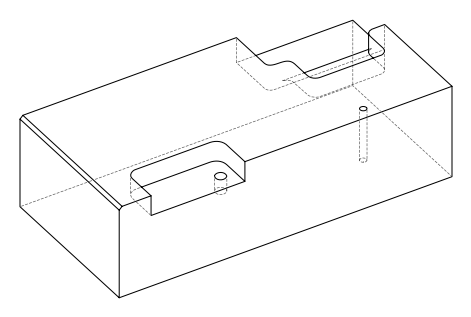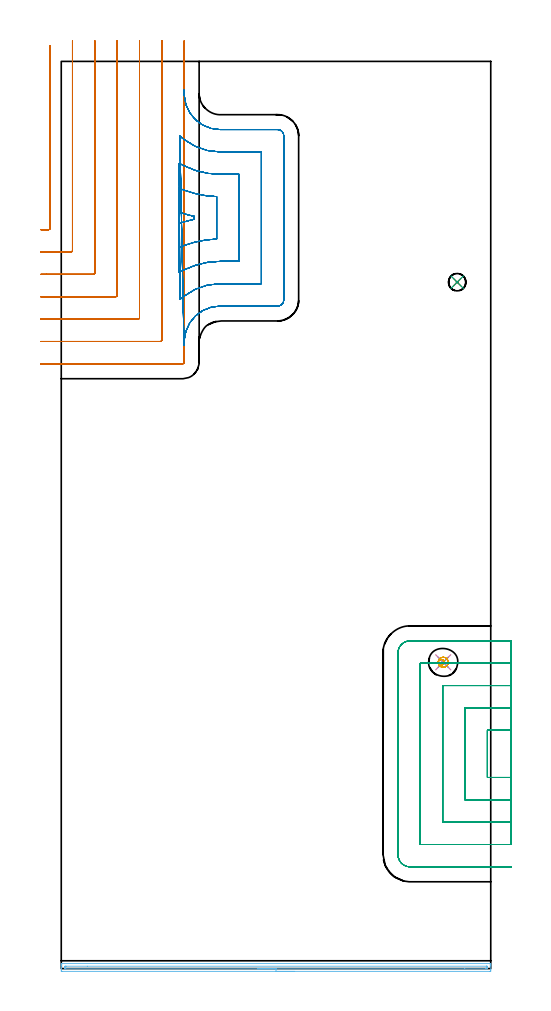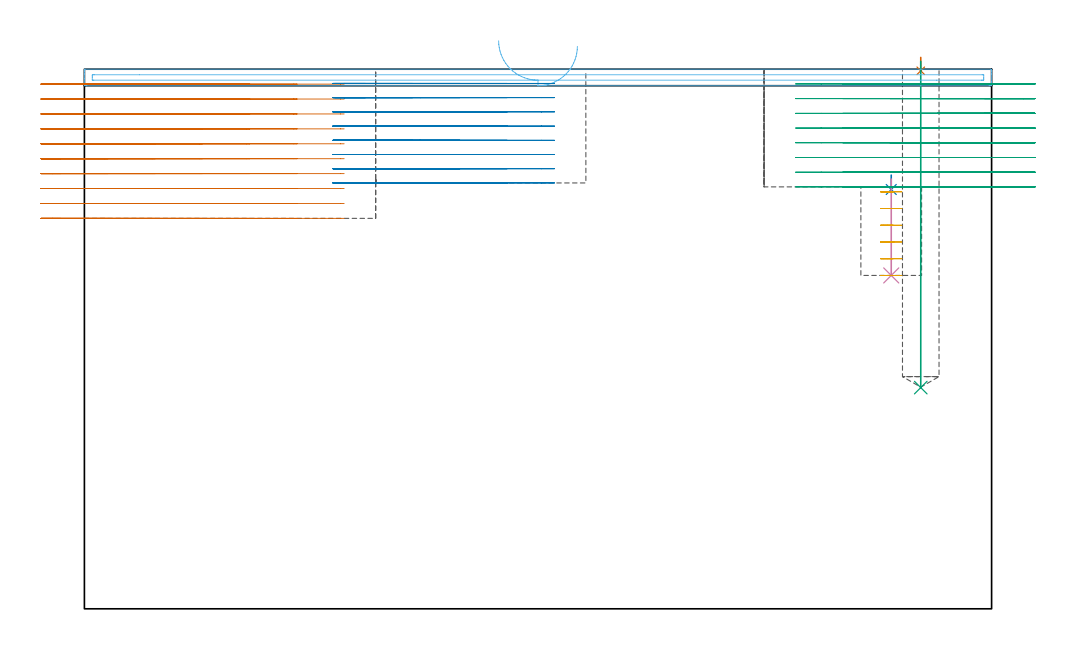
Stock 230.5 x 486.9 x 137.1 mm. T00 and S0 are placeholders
(PLAN: 9 operations, 5 tool changes, 67.6 min)
(1 SPOT_DRILL | STEP1POCKET | NXT0321_9005460120000 | 0.03 min | 1 mm3)
(2 SPOT_DRILL_1 | STEP1POCKET_1 | NXT0321_9005460120000 | 0.04 min | 3285 mm3)
(3 DRILL_BLIND_HOLE_INTO_CENTER | STEP1POCKET | UGT0301_488 | 0.33 min | 5329 mm3)
(4 DRILL_BLIND_HOLE_INTO_CENTER_1 | STEP1POCKET_1 | NXT0301_128 | 0.11 min | 2491 mm3)
(5 MILL_ROUGH_BLIND_HOLE_CONTOUR | STEP1POCKET_1 | NXT0201_013 | Spiral | 0.66 min | 3883 mm3)
(6 AREA_MILL | FG_CHAMFER_SURFACE | UGT0205_001 | 3.85 min | 2035 mm3)
(7 MILL_CORNER_NOTCH_RECTANGULAR | CORNER_NOTCH_RECTANGULAR | NXT0201_012 | Follow Part, ap 4, ae 75% | 27.13 min | 477035 mm3)
(8 MILL_OPEN_POCKET | POCKET_OPEN | NXT0201_012 | Follow Part, ap 4, ae 75% | 13.86 min | 170880 mm3)
(9 MILL_SLOT | SLOT_PARTIAL_RECTANGULAR | NXT0201_012 | Follow Part, ap 4, ae 75% | 21.58 min | 229105 mm3)
(TOOL NXT0321_9005460120000 | NC Spot Drill, 142deg, 12mm, Carbide, Uncoated | D12 PA142 FL30 Z2)
(TOOL UGT0301_488 | Carbide Drill 9.3 mm | D9.3 PA118 FL81 Z2)
(TOOL NXT0301_128 | Carbide Drill 12mm [861.1-1200-036A1-GP GC34] | D12 PA150 FL37.4 Z2)
(TOOL NXT0201_013 | ENDMILL 10mm | D10 FL30 Z4)
(TOOL UGT0205_001 | Chamfer Mill 20 x 3 x 45 deg. | D20 FL50 Z2)
(TOOL NXT0201_012 | ENDMILL 16mm [2P460-1600-NA 1630] | D16 FL38 Z6)
(OP 1 SPOT_DRILL)
G17 G21 G94 G90
T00 M6
G54
G17 G0 G90 X212.5 Y368.4 S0 M3
G43 Z147.1 H0
G94 G81 G98 Z136.7 F250. R140.1
G80
M5
M2
(OP 2 SPOT_DRILL_1)
G17 G21 G94 G90
T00 M6
G54
G17 G0 G90 X205. Y164.4 S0 M3
G43 Z147.1 H0
G94 G81 G98 Z106.537 F250. R110.2
G80
M5
M2
(OP 3 DRILL_BLIND_HOLE_INTO_CENTER)
G17 G21 G94 G90
T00 M6
G54
G17 G0 G90 X212.5 Y368.4 S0 M3
G43 Z147.1 H0
G94 G81 G98 Z56.2 F250. R139.1
G80
M5
M2
(OP 4 DRILL_BLIND_HOLE_INTO_CENTER_1)
G17 G21 G94 G90
T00 M6
G54
G17 G0 G90 X205. Y164.4 S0 M3
G43 Z147.1 H1
G94 G81 G98 Z84.7 F250. R109.2
G80
M5
M2
(OP 5 MILL_ROUGH_BLIND_HOLE_CONTOUR)
G17 G21 G94 G90
T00 M6
G54
G17 G0 G90 X205. Y164.4 S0 M3
G43 Z147.1 H0
Z105.95
G94 G3 X205.452 Y164.913 R0.456 F250.
X204.831 Y165.739 R1.042
X202.955 Y165.474 R1.82
X202.385 Y163.729 R1.709
X205.671 Y161.785 R2.7
X202.385 Y163.729 R-2.7
X204.028 Y162.757 R1.35
X205. Y164.4 R1.35
G0 Z101.7
G3 X205.452 Y164.913 R0.456
X204.831 Y165.739 R1.042
X202.955 Y165.474 R1.82
X202.385 Y163.729 R1.709
X205.671 Y161.785 R2.7
X202.385 Y163.729 R-2.7
X204.028 Y162.757 R1.35
X205. Y164.4 R1.35
G0 Z97.45
G3 X205.452 Y164.913 R0.456
X204.831 Y165.739 R1.042
X202.955 Y165.474 R1.82
X202.385 Y163.729 R1.709
X205.671 Y161.785 R2.7
X202.385 Y163.729 R-2.7
X204.028 Y162.757 R1.35
X205. Y164.4 R1.35
G0 Z93.2
G3 X205.452 Y164.913 R0.456
X204.831 Y165.739 R1.042
X202.955 Y165.474 R1.82
X202.385 Y163.729 R1.709
X205.671 Y161.785 R2.7
X202.385 Y163.729 R-2.7
X204.028 Y162.757 R1.35
X205. Y164.4 R1.35
G0 Z88.95
G3 X205.452 Y164.913 R0.456
X204.831 Y165.739 R1.042
X202.955 Y165.474 R1.82
X202.385 Y163.729 R1.709
X205.671 Y161.785 R2.7
X202.385 Y163.729 R-2.7
X204.028 Y162.757 R1.35
X205. Y164.4 R1.35
G0 Z84.7
G3 X205.452 Y164.913 R0.456
X204.831 Y165.739 R1.042
X202.955 Y165.474 R1.82
X202.385 Y163.729 R1.709
X205.671 Y161.785 R2.7
X202.385 Y163.729 R-2.7
X204.028 Y162.757 R1.35
X205. Y164.4 R1.35
G0 Z147.1
M5
M2
(OP 6 AREA_MILL)
G17 G21 G94 G90
T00 M6
G54
G17 G0 G90 X125.25 Y-1.5 S1061 M3
G43 Z147.1 H0
Z142.9
G94 G1 X125.212 Z142.029 F250.
X125.098 Z141.164
X124.909 Z140.312
X124.647 Z139.48
X124.313 Z138.674
X123.91 Z137.9
X123.442 Z137.164
X122.91 Z136.472
X122.321 Z135.829
X121.678 Z135.24
X120.986 Z134.709
X120.25 Z134.24
X119.476 Z133.837
X118.67 Z133.503
X117.838 Z133.241
X116.986 Z133.052
X116.122 Z132.938
X115.25 Z132.9
X0.602
X0.246 Y-1.497
X0.01 Y-1.492 Z132.904
X0. Y-1.149 Z133.246
Y0.295 Z134.691
Y1.474 Z135.869
Y2.085 Z136.484
Y2.455 Z136.854
X0.002 Y2.579 Z136.971
X0.01 Y2.697 Z137.088
X0.156 Y2.7 Z137.1
X230.344
X230.49 Y2.697 Z137.088
X230.498 Y2.579 Z136.971
X230.5 Y2.455 Z136.854
Y2.085 Z136.484
Y1.474 Z135.869
Y-0.58 Z133.818
X230.496 Y-1.149 Z133.246
X230.49 Y-1.492 Z132.904
X230.254 Y-1.497 Z132.9
X229.898 Y-1.5
X115.25
Y-0.086 Z134.314
X2.386 Y-0.085 Z134.315
X2.192 Y-0.084 Z134.316
X2.045 Y-0.08 Z134.32
X2.015 Y-0.079 Z134.321
X2.009 Y-0.062 Z134.338
X2.006 Y-0.036 Z134.364
X2.001 Y0.103 Z134.503
X2. Y0.6 Z135.
Y0.978 Z135.378
X2.002 Y1.105 Z135.505
X2.006 Y1.206 Z135.606
X2.01 Y1.269 Z135.669
X2.039 Y1.279 Z135.679
X2.386 Y1.283 Z135.683
X2.58 Y1.285 Z135.685
X13.968 Y1.286 Z135.686
X228.114 Y1.285 Z135.685
X228.308 Y1.284 Z135.684
X228.455 Y1.28 Z135.68
X228.485 Y1.279 Z135.679
X228.49 Y1.262 Z135.662
X228.494 Y1.236 Z135.636
X228.499 Y1.097 Z135.497
X228.5 Y0.6 Z135.
Y0.222 Z134.622
X228.498 Y0.095 Z134.495
X228.494 Y-0.005 Z134.395
X228.49 Y-0.069 Z134.331
X228.461 Y-0.079 Z134.321
X228.114 Y-0.083 Z134.317
X227.92 Y-0.085 Z134.315
X216.55 Y-0.086 Z134.314
X115.25
X114.378 Z134.352
X113.514 Z134.466
X112.662 Z134.655
X111.83 Z134.917
X111.024 Z135.251
X110.25 Z135.654
X109.514 Z136.123
X108.822 Z136.654
X108.179 Z137.243
X107.59 Z137.886
X107.058 Z138.579
X106.59 Z139.314
X106.187 Z140.088
X105.853 Z140.894
X105.591 Z141.726
X105.402 Z142.578
X105.288 Z143.443
X105.25 Z144.314
G0 Z147.1
M5
M2
(OP 7 MILL_CORNER_NOTCH_RECTANGULAR)
G17 G21 G94 G90
T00 M6
G54
G17 G0 G90 X-11. Y396.6 S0 M3
G43 Z147.1 H1
Z133.31
G94 G1 X-8. F250.
X-6.793 F500.
G3 X-6. Y397.393 R0.8
G1 Y492.191
Y495.191 F250.
G0 Z147.1
X-11. Y384.6
Z133.31
G1 X-8.
X5.206 F500.
G3 X6. Y385.394 R0.8
G1 Y494.9
Y497.9 F250.
G0 Z147.1
X-11. Y372.6
Z133.31
G1 X-8.
X17.206 F500.
G3 X18. Y373.394 R0.8
G1 Y494.9
Y497.9 F250.
G0 Z147.1
X-11. Y360.6
Z133.31
G1 X-8.
X29.205 F500.
G3 X30. Y361.395 R0.8
G1 Y494.9
Y497.9 F250.
G0 Z147.1
X-11. Y348.6
Z133.31
G1 X-8.
X41.205 F500.
G3 X42. Y349.395 R0.8
G1 Y494.9
Y497.9 F250.
G0 Z147.1
X-11. Y336.6
Z133.31
G1 X-8.
X53.205 F500.
G3 X54. Y337.395 R0.8
G1 Y494.9
Y497.9 F250.
G0 Z147.1
X-11. Y324.6
Z133.31
G1 X-8.
X65.1 F500.
G3 X66. Y325.5 R0.9
G1 Y494.9
Y497.9 F250.
G0 Z147.1
X-11. Y396.6
Z129.52
G1 X-8.
X-6.793 F500.
G3 X-6. Y397.393 R0.8
G1 Y492.191
Y495.191 F250.
G0 Z147.1
X-11. Y384.6
Z129.52
G1 X-8.
X5.206 F500.
G3 X6. Y385.394 R0.8
G1 Y494.9
Y497.9 F250.
G0 Z147.1
X-11. Y372.6
Z129.52
G1 X-8.
X17.206 F500.
G3 X18. Y373.394 R0.8
G1 Y494.9
Y497.9 F250.
G0 Z147.1
X-11. Y360.6
Z129.52
G1 X-8.
X29.205 F500.
G3 X30. Y361.395 R0.8
G1 Y494.9
Y497.9 F250.
G0 Z147.1
X-11. Y348.6
Z129.52
G1 X-8.
X41.205 F500.
G3 X42. Y349.395 R0.8
G1 Y494.9
Y497.9 F250.
G0 Z147.1
X-11. Y336.6
Z129.52
G1 X-8.
X53.205 F500.
G3 X54. Y337.395 R0.8
G1 Y494.9
Y497.9 F250.
G0 Z147.1
X-11. Y324.6
Z129.52
G1 X-8.
X65.1 F500.
G3 X66. Y325.5 R0.9
G1 Y494.9
Y497.9 F250.
G0 Z147.1
X-11. Y396.6
Z125.73
G1 X-8.
X-6.793 F500.
G3 X-6. Y397.393 R0.8
G1 Y492.191
Y495.191 F250.
G0 Z147.1
X-11. Y384.6
Z125.73
G1 X-8.
X5.206 F500.
G3 X6. Y385.394 R0.8
G1 Y494.9
Y497.9 F250.
G0 Z147.1
X-11. Y372.6
Z125.73
G1 X-8.
X17.206 F500.
G3 X18. Y373.394 R0.8
G1 Y494.9
Y497.9 F250.
G0 Z147.1
X-11. Y360.6
Z125.73
G1 X-8.
X29.205 F500.
G3 X30. Y361.395 R0.8
G1 Y494.9
Y497.9 F250.
G0 Z147.1
X-11. Y348.6
Z125.73
G1 X-8.
X41.205 F500.
G3 X42. Y349.395 R0.8
G1 Y494.9
Y497.9 F250.
G0 Z147.1
X-11. Y336.6
Z125.73
G1 X-8.
X53.205 F500.
G3 X54. Y337.395 R0.8
G1 Y494.9
Y497.9 F250.
G0 Z147.1
X-11. Y324.6
Z125.73
G1 X-8.
X65.1 F500.
G3 X66. Y325.5 R0.9
G1 Y494.9
Y497.9 F250.
G0 Z147.1
X-11. Y396.6
Z121.94
G1 X-8.
X-6.793 F500.
G3 X-6. Y397.393 R0.8
G1 Y492.191
Y495.191 F250.
G0 Z147.1
X-11. Y384.6
Z121.94
G1 X-8.
X5.206 F500.
G3 X6. Y385.394 R0.8
G1 Y494.9
Y497.9 F250.
G0 Z147.1
X-11. Y372.6
Z121.94
G1 X-8.
X17.206 F500.
G3 X18. Y373.394 R0.8
G1 Y494.9
Y497.9 F250.
G0 Z147.1
X-11. Y360.6
Z121.94
G1 X-8.
X29.205 F500.
G3 X30. Y361.395 R0.8
G1 Y494.9
Y497.9 F250.
G0 Z147.1
X-11. Y348.6
Z121.94
G1 X-8.
X41.205 F500.
G3 X42. Y349.395 R0.8
G1 Y494.9
Y497.9 F250.
G0 Z147.1
X-11. Y336.6
Z121.94
G1 X-8.
X53.205 F500.
G3 X54. Y337.395 R0.8
G1 Y494.9
Y497.9 F250.
G0 Z147.1
X-11. Y324.6
Z121.94
G1 X-8.
X65.1 F500.
G3 X66. Y325.5 R0.9
G1 Y494.9
Y497.9 F250.
G0 Z147.1
X-11. Y396.6
Z118.15
G1 X-8.
X-6.793 F500.
G3 X-6. Y397.393 R0.8
G1 Y492.191
Y495.191 F250.
G0 Z147.1
X-11. Y384.6
Z118.15
G1 X-8.
X5.206 F500.
G3 X6. Y385.394 R0.8
G1 Y494.9
Y497.9 F250.
G0 Z147.1
X-11. Y372.6
Z118.15
G1 X-8.
X17.206 F500.
G3 X18. Y373.394 R0.8
G1 Y494.9
Y497.9 F250.
G0 Z147.1
X-11. Y360.6
Z118.15
G1 X-8.
X29.205 F500.
G3 X30. Y361.395 R0.8
G1 Y494.9
Y497.9 F250.
G0 Z147.1
X-11. Y348.6
Z118.15
G1 X-8.
X41.205 F500.
G3 X42. Y349.395 R0.8
G1 Y494.9
Y497.9 F250.
G0 Z147.1
X-11. Y336.6
Z118.15
G1 X-8.
X53.205 F500.
G3 X54. Y337.395 R0.8
G1 Y494.9
Y497.9 F250.
G0 Z147.1
X-11. Y324.6
Z118.15
G1 X-8.
X65.1 F500.
G3 X66. Y325.5 R0.9
G1 Y494.9
Y497.9 F250.
G0 Z147.1
X-11. Y396.6
Z114.36
G1 X-8.
X-6.793 F500.
G3 X-6. Y397.393 R0.8
G1 Y492.191
Y495.191 F250.
G0 Z147.1
X-11. Y384.6
Z114.36
G1 X-8.
X5.206 F500.
G3 X6. Y385.394 R0.8
G1 Y494.9
Y497.9 F250.
G0 Z147.1
X-11. Y372.6
Z114.36
G1 X-8.
X17.206 F500.
G3 X18. Y373.394 R0.8
G1 Y494.9
Y497.9 F250.
G0 Z147.1
X-11. Y360.6
Z114.36
G1 X-8.
X29.205 F500.
G3 X30. Y361.395 R0.8
G1 Y494.9
Y497.9 F250.
G0 Z147.1
X-11. Y348.6
Z114.36
G1 X-8.
X41.205 F500.
G3 X42. Y349.395 R0.8
G1 Y494.9
Y497.9 F250.
G0 Z147.1
X-11. Y336.6
Z114.36
G1 X-8.
X53.205 F500.
G3 X54. Y337.395 R0.8
G1 Y494.9
Y497.9 F250.
G0 Z147.1
X-11. Y324.6
Z114.36
G1 X-8.
X65.1 F500.
G3 X66. Y325.5 R0.9
G1 Y494.9
Y497.9 F250.
G0 Z147.1
X-11. Y396.6
Z110.57
G1 X-8.
X-6.793 F500.
G3 X-6. Y397.393 R0.8
G1 Y492.191
Y495.191 F250.
G0 Z147.1
X-11. Y384.6
Z110.57
G1 X-8.
X5.206 F500.
G3 X6. Y385.394 R0.8
G1 Y494.9
Y497.9 F250.
G0 Z147.1
X-11. Y372.6
Z110.57
G1 X-8.
X17.206 F500.
G3 X18. Y373.394 R0.8
G1 Y494.9
Y497.9 F250.
G0 Z147.1
X-11. Y360.6
Z110.57
G1 X-8.
X29.205 F500.
G3 X30. Y361.395 R0.8
G1 Y494.9
Y497.9 F250.
G0 Z147.1
X-11. Y348.6
Z110.57
G1 X-8.
X41.205 F500.
G3 X42. Y349.395 R0.8
G1 Y494.9
Y497.9 F250.
G0 Z147.1
X-11. Y336.6
Z110.57
G1 X-8.
X53.205 F500.
G3 X54. Y337.395 R0.8
G1 Y494.9
Y497.9 F250.
G0 Z147.1
X-11. Y324.6
Z110.57
G1 X-8.
X65.1 F500.
G3 X66. Y325.5 R0.9
G1 Y494.9
Y497.9 F250.
G0 Z147.1
X-11. Y396.6
Z106.78
G1 X-8.
X-6.793 F500.
G3 X-6. Y397.393 R0.8
G1 Y492.191
Y495.191 F250.
G0 Z147.1
X-11. Y384.6
Z106.78
G1 X-8.
X5.206 F500.
G3 X6. Y385.394 R0.8
G1 Y494.9
Y497.9 F250.
G0 Z147.1
X-11. Y372.6
Z106.78
G1 X-8.
X17.206 F500.
G3 X18. Y373.394 R0.8
G1 Y494.9
Y497.9 F250.
G0 Z147.1
X-11. Y360.6
Z106.78
G1 X-8.
X29.205 F500.
G3 X30. Y361.395 R0.8
G1 Y494.9
Y497.9 F250.
G0 Z147.1
X-11. Y348.6
Z106.78
G1 X-8.
X41.205 F500.
G3 X42. Y349.395 R0.8
G1 Y494.9
Y497.9 F250.
G0 Z147.1
X-11. Y336.6
Z106.78
G1 X-8.
X53.205 F500.
G3 X54. Y337.395 R0.8
G1 Y494.9
Y497.9 F250.
G0 Z147.1
X-11. Y324.6
Z106.78
G1 X-8.
X65.1 F500.
G3 X66. Y325.5 R0.9
G1 Y494.9
Y497.9 F250.
G0 Z147.1
X-11. Y396.6
Z102.99
G1 X-8.
X-6.793 F500.
G3 X-6. Y397.393 R0.8
G1 Y492.191
Y495.191 F250.
G0 Z147.1
X-11. Y384.6
Z102.99
G1 X-8.
X5.206 F500.
G3 X6. Y385.394 R0.8
G1 Y494.9
Y497.9 F250.
G0 Z147.1
X-11. Y372.6
Z102.99
G1 X-8.
X17.206 F500.
G3 X18. Y373.394 R0.8
G1 Y494.9
Y497.9 F250.
G0 Z147.1
X-11. Y360.6
Z102.99
G1 X-8.
X29.205 F500.
G3 X30. Y361.395 R0.8
G1 Y494.9
Y497.9 F250.
G0 Z147.1
X-11. Y348.6
Z102.99
G1 X-8.
X41.205 F500.
G3 X42. Y349.395 R0.8
G1 Y494.9
Y497.9 F250.
G0 Z147.1
X-11. Y336.6
Z102.99
G1 X-8.
X53.205 F500.
G3 X54. Y337.395 R0.8
G1 Y494.9
Y497.9 F250.
G0 Z147.1
X-11. Y324.6
Z102.99
G1 X-8.
X65.1 F500.
G3 X66. Y325.5 R0.9
G1 Y494.9
Y497.9 F250.
G0 Z147.1
X-11. Y396.6
Z99.2
G1 X-8.
X-6.793 F500.
G3 X-6. Y397.393 R0.8
G1 Y492.191
Y495.191 F250.
G0 Z147.1
X-11. Y384.6
Z99.2
G1 X-8.
X5.206 F500.
G3 X6. Y385.394 R0.8
G1 Y494.9
Y497.9 F250.
G0 Z147.1
X-11. Y372.6
Z99.2
G1 X-8.
X17.206 F500.
G3 X18. Y373.394 R0.8
G1 Y494.9
Y497.9 F250.
G0 Z147.1
X-11. Y360.6
Z99.2
G1 X-8.
X29.205 F500.
G3 X30. Y361.395 R0.8
G1 Y494.9
Y497.9 F250.
G0 Z147.1
X-11. Y348.6
Z99.2
G1 X-8.
X41.205 F500.
G3 X42. Y349.395 R0.8
G1 Y494.9
Y497.9 F250.
G0 Z147.1
X-11. Y336.6
Z99.2
G1 X-8.
X53.205 F500.
G3 X54. Y337.395 R0.8
G1 Y494.9
Y497.9 F250.
G0 Z147.1
X-11. Y324.6
Z99.2
G1 X-8.
X65.1 F500.
G3 X66. Y325.5 R0.9
G1 Y494.9
Y497.9 F250.
G0 Z147.1
M5
M2
(OP 8 MILL_OPEN_POCKET)
G17 G21 G94 G90
T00 M6
G54
G17 G0 G90 X63.126 Y399.913 S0 M3
G43 Z147.1 H1
Z133.487
G94 G1 X66. Y400.773 F250.
G2 X71.4 Y402.149 R67.3 F500.
G1 Y403.751
G2 X66. Y405.127 R67.3
G1 X63.126 Y405.987 F250.
X63.189 Y387.076 F500.
X66. Y388.123 F250.
G2 X83.4 Y391.567 R55.3 F500.
G1 Y414.333
G2 X66. Y417.777 R55.3
G1 X63.189 Y418.824 F250.
X63.314 Y373.724 F500.
X66. Y375.061 F250.
G2 X85.3 Y379.6 R43.3 F500.
G1 X95.4
Y426.3
X85.3
G2 X66. Y430.839 R43.3
G1 X63.314 Y432.176 F250.
X63.638 Y359.092 F500.
X66. Y360.941 F250.
G2 X85.3 Y367.6 R31.3 F500.
G1 X107.4
Y438.3
X85.3
G2 X66. Y444.959 R31.3
G1 X63.638 Y446.808 F250.
X65.863 Y334.38 F500.
X66.03 Y337.376 F250.
G2 X85.3 Y355.6 R19.3 F500.
G1 X116.1
G3 X119.4 Y358.9 R3.3
G1 Y447.
G3 X116.1 Y450.3 R3.3
G1 X85.3
G2 X66.03 Y468.524 R19.3
G1 X65.863 Y471.52 F250.
G0 X63.126 Y399.913 Z129.875
G1 X66. Y400.773
G2 X71.4 Y402.149 R67.3 F500.
G1 Y403.751
G2 X66. Y405.127 R67.3
G1 X63.126 Y405.987 F250.
X63.189 Y387.076 F500.
X66. Y388.123 F250.
G2 X83.4 Y391.567 R55.3 F500.
G1 Y414.333
G2 X66. Y417.777 R55.3
G1 X63.189 Y418.824 F250.
X63.314 Y373.724 F500.
X66. Y375.061 F250.
G2 X85.3 Y379.6 R43.3 F500.
G1 X95.4
Y426.3
X85.3
G2 X66. Y430.839 R43.3
G1 X63.314 Y432.176 F250.
X63.638 Y359.092 F500.
X66. Y360.941 F250.
G2 X85.3 Y367.6 R31.3 F500.
G1 X107.4
Y438.3
X85.3
G2 X66. Y444.959 R31.3
G1 X63.638 Y446.808 F250.
X65.863 Y334.38 F500.
X66.03 Y337.376 F250.
G2 X85.3 Y355.6 R19.3 F500.
G1 X116.1
G3 X119.4 Y358.9 R3.3
G1 Y447.
G3 X116.1 Y450.3 R3.3
G1 X85.3
G2 X66.03 Y468.524 R19.3
G1 X65.863 Y471.52 F250.
G0 X63.126 Y399.913 Z126.262
G1 X66. Y400.773
G2 X71.4 Y402.149 R67.3 F500.
G1 Y403.751
G2 X66. Y405.127 R67.3
G1 X63.126 Y405.987 F250.
X63.189 Y387.076 F500.
X66. Y388.123 F250.
G2 X83.4 Y391.567 R55.3 F500.
G1 Y414.333
G2 X66. Y417.777 R55.3
G1 X63.189 Y418.824 F250.
X63.314 Y373.724 F500.
X66. Y375.061 F250.
G2 X85.3 Y379.6 R43.3 F500.
G1 X95.4
Y426.3
X85.3
G2 X66. Y430.839 R43.3
G1 X63.314 Y432.176 F250.
X63.638 Y359.092 F500.
X66. Y360.941 F250.
G2 X85.3 Y367.6 R31.3 F500.
G1 X107.4
Y438.3
X85.3
G2 X66. Y444.959 R31.3
G1 X63.638 Y446.808 F250.
X65.863 Y334.38 F500.
X66.03 Y337.376 F250.
G2 X85.3 Y355.6 R19.3 F500.
G1 X116.1
G3 X119.4 Y358.9 R3.3
G1 Y447.
G3 X116.1 Y450.3 R3.3
G1 X85.3
G2 X66.03 Y468.524 R19.3
G1 X65.863 Y471.52 F250.
G0 X63.126 Y399.913 Z122.65
G1 X66. Y400.773
G2 X71.4 Y402.149 R67.3 F500.
G1 Y403.751
G2 X66. Y405.127 R67.3
G1 X63.126 Y405.987 F250.
X63.189 Y387.076 F500.
X66. Y388.123 F250.
G2 X83.4 Y391.567 R55.3 F500.
G1 Y414.333
G2 X66. Y417.777 R55.3
G1 X63.189 Y418.824 F250.
X63.314 Y373.724 F500.
X66. Y375.061 F250.
G2 X85.3 Y379.6 R43.3 F500.
G1 X95.4
Y426.3
X85.3
G2 X66. Y430.839 R43.3
G1 X63.314 Y432.176 F250.
X63.638 Y359.092 F500.
X66. Y360.941 F250.
G2 X85.3 Y367.6 R31.3 F500.
G1 X107.4
Y438.3
X85.3
G2 X66. Y444.959 R31.3
G1 X63.638 Y446.808 F250.
X65.863 Y334.38 F500.
X66.03 Y337.376 F250.
G2 X85.3 Y355.6 R19.3 F500.
G1 X116.1
G3 X119.4 Y358.9 R3.3
G1 Y447.
G3 X116.1 Y450.3 R3.3
G1 X85.3
G2 X66.03 Y468.524 R19.3
G1 X65.863 Y471.52 F250.
G0 X63.126 Y399.913 Z119.037
G1 X66. Y400.773
G2 X71.4 Y402.149 R67.3 F500.
G1 Y403.751
G2 X66. Y405.127 R67.3
G1 X63.126 Y405.987 F250.
X63.189 Y387.076 F500.
X66. Y388.123 F250.
G2 X83.4 Y391.567 R55.3 F500.
G1 Y414.333
G2 X66. Y417.777 R55.3
G1 X63.189 Y418.824 F250.
X63.314 Y373.724 F500.
X66. Y375.061 F250.
G2 X85.3 Y379.6 R43.3 F500.
G1 X95.4
Y426.3
X85.3
G2 X66. Y430.839 R43.3
G1 X63.314 Y432.176 F250.
X63.638 Y359.092 F500.
X66. Y360.941 F250.
G2 X85.3 Y367.6 R31.3 F500.
G1 X107.4
Y438.3
X85.3
G2 X66. Y444.959 R31.3
G1 X63.638 Y446.808 F250.
X65.863 Y334.38 F500.
X66.03 Y337.376 F250.
G2 X85.3 Y355.6 R19.3 F500.
G1 X116.1
G3 X119.4 Y358.9 R3.3
G1 Y447.
G3 X116.1 Y450.3 R3.3
G1 X85.3
G2 X66.03 Y468.524 R19.3
G1 X65.863 Y471.52 F250.
G0 X63.126 Y399.913 Z115.425
G1 X66. Y400.773
G2 X71.4 Y402.149 R67.3 F500.
G1 Y403.751
G2 X66. Y405.127 R67.3
G1 X63.126 Y405.987 F250.
X63.189 Y387.076 F500.
X66. Y388.123 F250.
G2 X83.4 Y391.567 R55.3 F500.
G1 Y414.333
G2 X66. Y417.777 R55.3
G1 X63.189 Y418.824 F250.
X63.314 Y373.724 F500.
X66. Y375.061 F250.
G2 X85.3 Y379.6 R43.3 F500.
G1 X95.4
Y426.3
X85.3
G2 X66. Y430.839 R43.3
G1 X63.314 Y432.176 F250.
X63.638 Y359.092 F500.
X66. Y360.941 F250.
G2 X85.3 Y367.6 R31.3 F500.
G1 X107.4
Y438.3
X85.3
G2 X66. Y444.959 R31.3
G1 X63.638 Y446.808 F250.
X65.863 Y334.38 F500.
X66.03 Y337.376 F250.
G2 X85.3 Y355.6 R19.3 F500.
G1 X116.1
G3 X119.4 Y358.9 R3.3
G1 Y447.
G3 X116.1 Y450.3 R3.3
G1 X85.3
G2 X66.03 Y468.524 R19.3
G1 X65.863 Y471.52 F250.
G0 X63.126 Y399.913 Z111.812
G1 X66. Y400.773
G2 X71.4 Y402.149 R67.3 F500.
G1 Y403.751
G2 X66. Y405.127 R67.3
G1 X63.126 Y405.987 F250.
X63.189 Y387.076 F500.
X66. Y388.123 F250.
G2 X83.4 Y391.567 R55.3 F500.
G1 Y414.333
G2 X66. Y417.777 R55.3
G1 X63.189 Y418.824 F250.
X63.314 Y373.724 F500.
X66. Y375.061 F250.
G2 X85.3 Y379.6 R43.3 F500.
G1 X95.4
Y426.3
X85.3
G2 X66. Y430.839 R43.3
G1 X63.314 Y432.176 F250.
X63.638 Y359.092 F500.
X66. Y360.941 F250.
G2 X85.3 Y367.6 R31.3 F500.
G1 X107.4
Y438.3
X85.3
G2 X66. Y444.959 R31.3
G1 X63.638 Y446.808 F250.
X65.863 Y334.38 F500.
X66.03 Y337.376 F250.
G2 X85.3 Y355.6 R19.3 F500.
G1 X116.1
G3 X119.4 Y358.9 R3.3
G1 Y447.
G3 X116.1 Y450.3 R3.3
G1 X85.3
G2 X66.03 Y468.524 R19.3
G1 X65.863 Y471.52 F250.
G0 X63.126 Y399.913 Z108.2
G1 X66. Y400.773
G2 X71.4 Y402.149 R67.3 F500.
G1 Y403.751
G2 X66. Y405.127 R67.3
G1 X63.126 Y405.987 F250.
X63.189 Y387.076 F500.
X66. Y388.123 F250.
G2 X83.4 Y391.567 R55.3 F500.
G1 Y414.333
G2 X66. Y417.777 R55.3
G1 X63.189 Y418.824 F250.
X63.314 Y373.724 F500.
X66. Y375.061 F250.
G2 X85.3 Y379.6 R43.3 F500.
G1 X95.4
Y426.3
X85.3
G2 X66. Y430.839 R43.3
G1 X63.314 Y432.176 F250.
X63.638 Y359.092 F500.
X66. Y360.941 F250.
G2 X85.3 Y367.6 R31.3 F500.
G1 X107.4
Y438.3
X85.3
G2 X66. Y444.959 R31.3
G1 X63.638 Y446.808 F250.
X65.863 Y334.38 F500.
X66.03 Y337.376 F250.
G2 X85.3 Y355.6 R19.3 F500.
G1 X116.1
G3 X119.4 Y358.9 R3.3
G1 Y447.
G3 X116.1 Y450.3 R3.3
G1 X85.3
G2 X66.03 Y468.524 R19.3
G1 X65.863 Y471.52 F250.
G0 Z147.1
M5
M2
(OP 9 MILL_SLOT)
G17 G21 G94 G90
T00 M6
G54
G17 G0 G90 X241.5 Y127.9 S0 M3
G43 Z147.1 H1
Z133.362
G94 G1 X238.5 F250.
X228.7 F500.
Y102.6
X238.5
X241.5 F250.
Y139.9
X238.5
X216.7 F500.
Y90.6
X238.5
X241.5 F250.
Y151.9
X238.5
X204.7 F500.
Y78.6
X238.5
X241.5 F250.
Y163.9
X238.5
X192.7 F500.
Y66.6
X238.5
X241.5 F250.
Y175.9
X238.5
X187.2 F500.
G3 X180.7 Y169.4 R6.5
G1 Y61.1
G3 X187.2 Y54.6 R6.5
G1 X238.5
X241.5 F250.
G0 Y127.9 Z129.625
G1 X238.5
X228.7 F500.
Y102.6
X238.5
X241.5 F250.
Y139.9
X238.5
X216.7 F500.
Y90.6
X238.5
X241.5 F250.
Y151.9
X238.5
X204.7 F500.
Y78.6
X238.5
X241.5 F250.
Y163.9
X238.5
X192.7 F500.
Y66.6
X238.5
X241.5 F250.
Y175.9
X238.5
X187.2 F500.
G3 X180.7 Y169.4 R6.5
G1 Y61.1
G3 X187.2 Y54.6 R6.5
G1 X238.5
X241.5 F250.
G0 Y127.9 Z125.887
G1 X238.5
X228.7 F500.
Y102.6
X238.5
X241.5 F250.
Y139.9
X238.5
X216.7 F500.
Y90.6
X238.5
X241.5 F250.
Y151.9
X238.5
X204.7 F500.
Y78.6
X238.5
X241.5 F250.
Y163.9
X238.5
X192.7 F500.
Y66.6
X238.5
X241.5 F250.
Y175.9
X238.5
X187.2 F500.
G3 X180.7 Y169.4 R6.5
G1 Y61.1
G3 X187.2 Y54.6 R6.5
G1 X238.5
X241.5 F250.
G0 Y127.9 Z122.15
G1 X238.5
X228.7 F500.
Y102.6
X238.5
X241.5 F250.
Y139.9
X238.5
X216.7 F500.
Y90.6
X238.5
X241.5 F250.
Y151.9
X238.5
X204.7 F500.
Y78.6
X238.5
X241.5 F250.
Y163.9
X238.5
X192.7 F500.
Y66.6
X238.5
X241.5 F250.
Y175.9
X238.5
X187.2 F500.
G3 X180.7 Y169.4 R6.5
G1 Y61.1
G3 X187.2 Y54.6 R6.5
G1 X238.5
X241.5 F250.
G0 Y127.9 Z118.412
G1 X238.5
X228.7 F500.
Y102.6
X238.5
X241.5 F250.
Y139.9
X238.5
X216.7 F500.
Y90.6
X238.5
X241.5 F250.
Y151.9
X238.5
X204.7 F500.
Y78.6
X238.5
X241.5 F250.
Y163.9
X238.5
X192.7 F500.
Y66.6
X238.5
X241.5 F250.
Y175.9
X238.5
X187.2 F500.
G3 X180.7 Y169.4 R6.5
G1 Y61.1
G3 X187.2 Y54.6 R6.5
G1 X238.5
X241.5 F250.
G0 Y127.9 Z114.675
G1 X238.5
X228.7 F500.
Y102.6
X238.5
X241.5 F250.
Y139.9
X238.5
X216.7 F500.
Y90.6
X238.5
X241.5 F250.
Y151.9
X238.5
X204.7 F500.
Y78.6
X238.5
X241.5 F250.
Y163.9
X238.5
X192.7 F500.
Y66.6
X238.5
X241.5 F250.
Y175.9
X238.5
X187.2 F500.
G3 X180.7 Y169.4 R6.5
G1 Y61.1
G3 X187.2 Y54.6 R6.5
G1 X238.5
X241.5 F250.
G0 Y127.9 Z110.937
G1 X238.5
X228.7 F500.
Y102.6
X238.5
X241.5 F250.
Y139.9
X238.5
X216.7 F500.
Y90.6
X238.5
X241.5 F250.
Y151.9
X238.5
X204.7 F500.
Y78.6
X238.5
X241.5 F250.
Y163.9
X238.5
X192.7 F500.
Y66.6
X238.5
X241.5 F250.
Y175.9
X238.5
X187.2 F500.
G3 X180.7 Y169.4 R6.5
G1 Y61.1
G3 X187.2 Y54.6 R6.5
G1 X238.5
X241.5 F250.
G0 Y127.9 Z107.2
G1 X238.5
X228.7 F500.
Y102.6
X238.5
X241.5 F250.
Y139.9
X238.5
X216.7 F500.
Y90.6
X238.5
X241.5 F250.
Y151.9
X238.5
X204.7 F500.
Y78.6
X238.5
X241.5 F250.
Y163.9
X238.5
X192.7 F500.
Y66.6
X238.5
X241.5 F250.
Y175.9
X238.5
X187.2 F500.
G3 X180.7 Y169.4 R6.5
G1 Y61.1
G3 X187.2 Y54.6 R6.5
G1 X238.5
X241.5 F250.
G0 Z147.1
M5
M2
